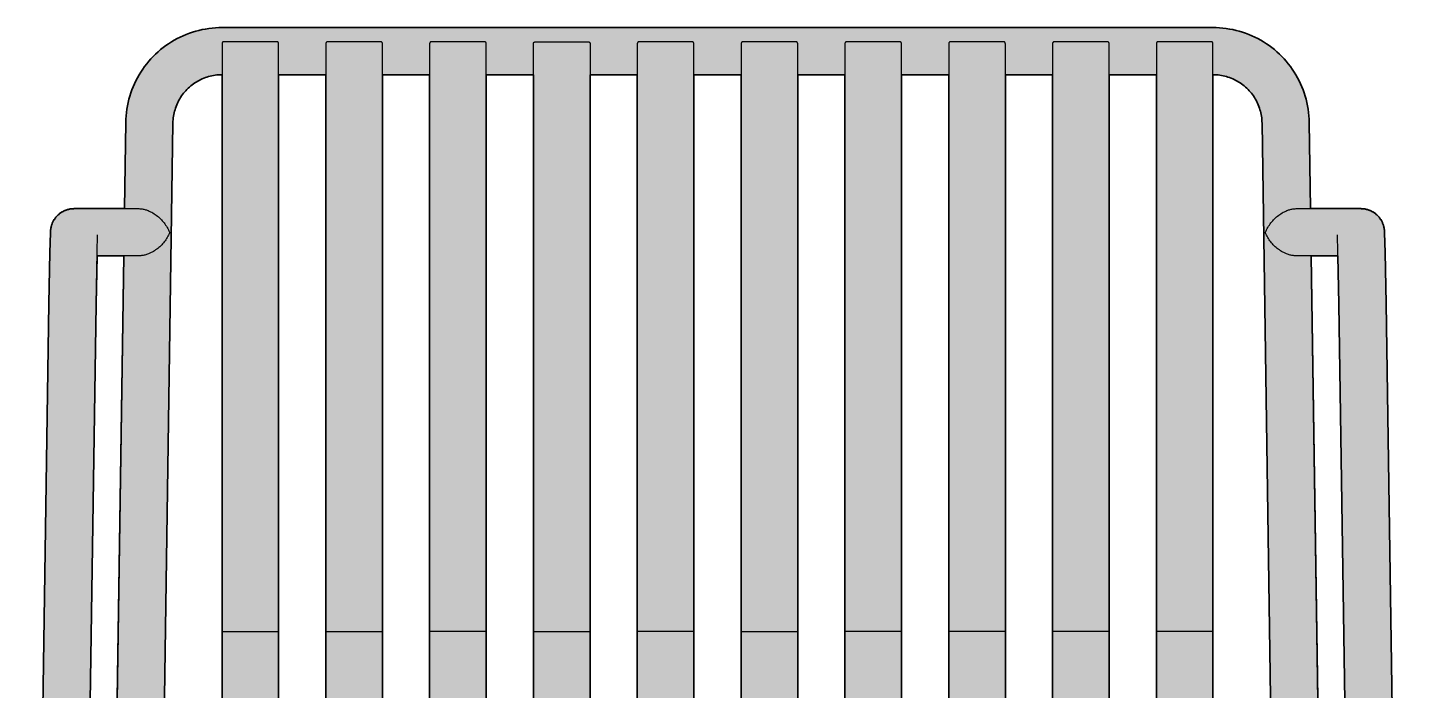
# Model space of a CAD drawing. Header units: millimetres. Extents: x 0 to 1937, y -1086 to 703.
# Drawn here: x 81 to 812, y 351 to 703 of the extents above; entities that cross this region are included whole.
import ezdxf

# ---------------------------------------------------------------- set-up
doc = ezdxf.new("R2010")
doc.units = ezdxf.units.MM
doc.layers.add('Blocks', color=7, linetype='Continuous')
doc.layers.add('Blocks$Fill', color=7, linetype='Continuous', true_color=0xffffff)
doc.layers.add('Blocks$Inner', color=7, linetype='Continuous', lineweight=25, true_color=0x007f00)
doc.layers.add('Blocks$Outline', color=7, linetype='Continuous', lineweight=35, true_color=0xff3f3f)

# ---------------------------------------------------------------- blocks, each defined once
blk = doc.blocks.new('Palissade Lounge Chair Low Front')
at = {"layer": 'Blocks$Fill'}
h = blk.add_hatch(color=256, dxfattribs=at)
h.paths.add_polyline_path([(812.17, 0.46), (809.69, 11.49), (809.42, 13.06), (809.21, 14.64), (809.05, 16.23), (808.94, 17.82), (808.89, 19.41), (800.1, 593.89), (800.03, 594.83), (799.98, 595.46), (799.94, 595.78), (799.89, 596.09), (799.83, 596.47), (799.75, 596.85), (799.66, 597.23), (799.56, 597.61), (799.45, 597.98), (799.33, 598.35), (799.19, 598.71), (799.05, 599.07), (798.9, 599.41), (798.75, 599.74), (798.58, 600.06), (798.4, 600.38), (798.21, 600.72), (798, 601.05), (797.78, 601.37), (797.56, 601.68), (797.38, 601.92), (797.19, 602.16), (796.99, 602.39), (796.79, 602.62), (796.58, 602.84), (796.37, 603.06), (796.15, 603.27), (795.93, 603.48), (795.7, 603.69), (795.46, 603.89), (795.22, 604.08), (794.97, 604.27), (794.72, 604.45), (794.46, 604.62), (794.2, 604.79), (793.94, 604.96), (793.67, 605.11), (793.4, 605.26), (793.12, 605.4), (792.84, 605.54), (792.56, 605.67), (792.27, 605.79), (791.99, 605.9), (791.7, 606.01), (791.41, 606.11), (791.11, 606.2), (790.82, 606.29), (790.53, 606.36), (790.23, 606.43), (789.93, 606.49), (789.64, 606.55), (789.34, 606.6), (788.98, 606.64), (788.62, 606.68), (788.25, 606.71), (787.89, 606.72), (787.52, 606.73), (782.49, 606.73), (760.84, 606.73), (760.1, 654.25), (759.98, 656.01), (759.8, 657.77), (759.57, 659.51), (759.27, 661.25), (758.91, 662.98), (758.49, 664.69), (758.01, 666.39), (757.48, 668.07), (756.88, 669.73), (756.23, 671.37), (755.52, 672.98), (754.76, 674.57), (753.95, 676.13), (753.07, 677.67), (752.15, 679.17), (751.18, 680.64), (750.15, 682.08), (749.08, 683.47), (747.96, 684.84), (746.79, 686.16), (745.58, 687.44), (744.32, 688.67), (743.02, 689.87), (741.69, 691.02), (740.31, 692.12), (738.89, 693.17), (737.44, 694.17), (735.96, 695.12), (734.44, 696.02), (732.9, 696.87), (731.32, 697.66), (729.72, 698.4), (728.1, 699.09), (726.45, 699.71), (724.78, 700.28), (723.09, 700.79), (721.39, 701.24), (719.67, 701.64), (717.94, 701.97), (716.19, 702.24), (714.44, 702.46), (712.69, 702.61), (710.93, 702.7), (709.16, 702.73), (182.4, 702.7), (180.64, 702.61), (178.88, 702.46), (177.13, 702.24), (175.39, 701.97), (173.66, 701.64), (171.94, 701.24), (170.23, 700.79), (168.55, 700.28), (166.88, 699.71), (165.23, 699.09), (163.6, 698.4), (162, 697.66), (160.43, 696.87), (158.88, 696.02), (157.37, 695.12), (155.88, 694.17), (154.43, 693.17), (153.02, 692.12), (151.64, 691.02), (150.3, 689.87), (149, 688.67), (147.75, 687.44), (146.53, 686.16), (145.37, 684.84), (144.25, 683.47), (143.17, 682.08), (142.15, 680.64), (141.17, 679.17), (140.25, 677.67), (139.38, 676.13), (138.56, 674.57), (137.8, 672.98), (137.09, 671.37), (136.44, 669.73), (135.85, 668.07), (135.31, 666.39), (134.84, 664.69), (134.42, 662.98), (134.06, 661.25), (133.76, 659.51), (133.52, 657.77), (133.34, 656.01), (133.22, 654.25), (133.17, 652.49), (132.49, 606.73), (105.44, 606.72), (105.07, 606.71), (104.71, 606.68), (104.35, 606.64), (103.98, 606.6), (103.69, 606.55), (103.39, 606.49), (103.1, 606.43), (102.8, 606.36), (102.5, 606.29), (102.21, 606.2), (101.92, 606.11), (101.63, 606.01), (101.34, 605.9), (101.05, 605.79), (100.77, 605.67), (100.48, 605.54), (100.2, 605.4), (99.93, 605.26), (99.66, 605.11), (99.39, 604.96), (99.12, 604.79), (98.86, 604.62), (98.61, 604.45), (98.35, 604.27), (98.11, 604.08), (97.87, 603.89), (97.63, 603.69), (97.4, 603.48), (97.17, 603.27), (96.95, 603.06), (96.74, 602.84), (96.53, 602.62), (96.33, 602.39), (96.14, 602.16), (95.95, 601.92), (95.77, 601.68), (95.54, 601.37), (95.33, 601.06), (95.13, 600.73), (94.93, 600.4), (94.75, 600.07), (94.58, 599.73), (94.41, 599.38), (94.26, 599.03), (94.12, 598.67), (93.99, 598.31), (93.87, 597.95), (93.76, 597.58), (93.66, 597.21), (93.57, 596.84), (93.5, 596.47), (93.43, 596.09), (93.39, 595.78), (93.35, 595.46), (93.29, 594.83), (93.23, 593.89), (92.91, 583.49), (84.39, 17.82), (84.28, 16.23), (84.12, 14.64), (83.9, 13.06), (83.63, 11.49), (83.3, 9.93), (81.16, 0.46), (81.16, 0.46), (81.16, 0.45), (81.16, 0.45), (81.17, 0.45), (81.17, 0.45), (81.17, 0.45), (81.18, 0.45), (81.18, 0.45), (81.19, 0.45), (81.19, 0.44), (81.2, 0.44), (81.22, 0.44), (81.26, 0.43), (81.3, 0.43), (81.41, 0.41), (81.75, 0.39), (82.24, 0.36), (85.69, 0.23), (107.61, -0.1), (111.06, -0.07), (111.55, -0.05), (111.89, -0.04), (112.01, -0.03), (112.05, -0.02), (112.09, -0.02), (112.1, -0.02), (112.12, -0.01), (112.12, -0.01), (112.13, -0.01), (112.13, -0.01), (112.14, -0.01), (112.14, -0.01), (112.14, -0.01), (112.15, -0.01), (112.15, -0.01), (112.15, 0), (110.01, 11.1), (109.78, 12.68), (109.61, 14.26), (109.5, 15.85), (109.44, 17.45), (109.44, 19.04), (111.68, 170.23), (126.01, 170.23), (123.72, 17.82), (123.62, 16.23), (123.46, 14.64), (123.24, 13.06), (122.97, 11.49), (122.64, 9.93), (120.49, 0.46), (128.24, 0.11), (143.74, -0.12), (151.49, 0), (149.62, 9.53), (149.35, 11.1), (149.12, 12.68), (148.95, 14.26), (148.84, 15.85), (148.78, 17.45), (148.77, 19.04), (151.02, 170.23), (742.31, 170.23), (744.55, 17.45), (744.49, 15.85), (744.37, 14.26), (744.2, 12.68), (743.98, 11.1), (743.7, 9.53), (741.83, 0), (749.58, -0.11), (765.09, 0.11), (772.83, 0.46), (770.68, 9.93), (770.36, 11.49), (770.09, 13.06), (769.87, 14.64), (769.71, 16.23), (769.6, 17.82), (769.55, 19.41), (767.31, 170.23), (781.65, 170.23), (783.89, 17.45), (783.83, 15.85), (783.71, 14.26), (783.54, 12.68), (783.32, 11.1), (783.04, 9.53), (781.18, 0.01), (781.17, 0), (781.18, -0.01), (781.18, -0.01), (781.18, -0.01), (781.18, -0.01), (781.19, -0.01), (781.19, -0.01), (781.2, -0.01), (781.2, -0.01), (781.21, -0.01), (781.22, -0.02), (781.24, -0.02), (781.27, -0.02), (781.32, -0.03), (781.43, -0.04), (781.77, -0.05), (782.26, -0.07), (785.71, -0.1), (807.63, 0.23), (811.08, 0.36), (811.57, 0.39), (811.91, 0.41), (812.03, 0.43), (812.07, 0.43), (812.11, 0.44), (812.12, 0.44), (812.13, 0.44), (812.14, 0.45), (812.14, 0.45), (812.15, 0.45), (812.15, 0.45), (812.16, 0.45), (812.16, 0.45), (812.16, 0.45), (812.16, 0.45)], flags=0)
h.paths.add_polyline_path([(781.2, 200.23), (766.87, 200.23), (765.95, 261.96), (780.29, 261.96)], flags=0)
h.paths.add_polyline_path([(761.21, 581.73), (775.36, 581.73), (779.91, 286.96), (765.58, 286.96)], flags=0)
h.paths.add_polyline_path([(709.16, 286.96), (709.16, 677.73), (710.96, 677.67), (711.85, 677.59), (712.75, 677.48), (713.63, 677.34), (714.52, 677.17), (715.39, 676.97), (716.26, 676.74), (717.12, 676.48), (717.97, 676.19), (718.81, 675.87), (719.64, 675.52), (720.46, 675.15), (721.26, 674.74), (722.05, 674.31), (722.82, 673.85), (723.58, 673.37), (724.32, 672.86), (725.04, 672.32), (725.74, 671.76), (726.42, 671.17), (727.09, 670.57), (727.73, 669.93), (728.35, 669.28), (728.94, 668.61), (729.51, 667.91), (730.06, 667.2), (730.58, 666.47), (731.08, 665.72), (731.55, 664.95), (731.99, 664.17), (732.41, 663.38), (732.8, 662.57), (733.16, 661.74), (733.49, 660.91), (733.79, 660.06), (734.07, 659.2), (734.31, 658.34), (734.52, 657.47), (734.71, 656.59), (734.86, 655.7), (734.98, 654.81), (735.07, 653.92), (735.13, 653.02), (735.16, 652.12), (740.58, 286.96)], flags=0)
h.paths.add_polyline_path([(679.16, 382.58), (679.16, 286.96), (654.16, 286.96), (654.16, 677.73), (679.16, 677.73)], flags=0)
h.paths.add_polyline_path([(599.16, 286.96), (599.16, 677.73), (624.16, 677.73), (624.16, 382.58), (624.16, 286.96)], flags=0)
h.paths.add_polyline_path([(544.16, 286.96), (544.16, 677.73), (569.16, 677.73), (569.16, 382.58), (569.16, 286.96)], flags=0)
h.paths.add_polyline_path([(514.16, 382.58), (514.16, 286.96), (489.16, 286.96), (489.16, 677.73), (514.16, 677.73)], flags=0)
h.paths.add_polyline_path([(459.16, 382.58), (459.16, 286.96), (434.16, 286.96), (434.16, 677.73), (459.16, 677.73)], flags=0)
h.paths.add_polyline_path([(379.16, 286.96), (379.16, 677.73), (404.16, 677.73), (404.16, 382.58), (404.16, 286.96)], flags=0)
h.paths.add_polyline_path([(349.16, 677.73), (349.16, 382.58), (349.16, 286.96), (324.16, 286.96), (324.16, 677.73)], flags=0)
h.paths.add_polyline_path([(294.16, 382.58), (294.16, 286.96), (269.16, 286.96), (269.16, 677.73), (294.16, 677.73)], flags=0)
h.paths.add_polyline_path([(239.16, 677.73), (239.16, 286.96), (214.16, 286.96), (214.16, 677.73)], flags=0)
h.paths.add_polyline_path([(127.37, 261.96), (126.46, 200.23), (112.12, 200.23), (113.04, 261.96)], flags=0)
h.paths.add_polyline_path([(113.41, 286.96), (117.97, 581.73), (132.12, 581.73), (127.75, 286.96)], flags=0)
h.paths.add_polyline_path([(184.16, 382.58), (184.16, 286.96), (152.75, 286.96), (158.19, 653.02), (158.25, 653.92), (158.35, 654.81), (158.47, 655.7), (158.62, 656.59), (158.8, 657.47), (159.02, 658.34), (159.26, 659.2), (159.53, 660.06), (159.84, 660.91), (160.17, 661.74), (160.53, 662.57), (160.92, 663.38), (161.33, 664.17), (161.78, 664.95), (162.25, 665.72), (162.74, 666.47), (163.27, 667.2), (163.81, 667.91), (164.38, 668.61), (164.98, 669.28), (165.6, 669.93), (166.24, 670.57), (166.9, 671.17), (167.58, 671.76), (168.28, 672.32), (169.01, 672.86), (169.75, 673.37), (170.5, 673.85), (171.27, 674.31), (172.06, 674.74), (172.87, 675.15), (173.68, 675.52), (174.51, 675.87), (175.35, 676.19), (176.2, 676.48), (177.06, 676.74), (177.93, 676.97), (178.81, 677.17), (179.69, 677.34), (180.58, 677.48), (181.47, 677.59), (182.37, 677.67), (183.26, 677.71), (184.16, 677.73)], flags=0)
h.paths.add_polyline_path([(740.95, 261.96), (741.86, 200.23), (151.46, 200.23), (152.38, 261.96)], flags=0)
at = {"layer": 'Blocks$Inner'}
for p, q in [((239.16, 677.73), (214.16, 677.73)), ((294.16, 677.73), (269.16, 677.73)), ((349.16, 677.73), (324.16, 677.73)), ((404.16, 677.73), (379.16, 677.73)), ((459.16, 677.73), (434.16, 677.73)), ((514.16, 677.73), (489.16, 677.73)), ((569.16, 677.73), (544.16, 677.73)), ((624.16, 677.73), (599.16, 677.73)), ((679.16, 677.73), (654.16, 677.73)), ((127.75, 286.96), (132.12, 581.73)), ((761.21, 581.73), (765.58, 286.96)), ((239.16, 382.58), (269.16, 382.58)), ((349.16, 382.58), (379.16, 382.58))]:
    blk.add_line(p, q, dxfattribs=at)
for points in [[(132.49, 606.73), (133.17, 652.49), (133.22, 654.25), (133.34, 656.01), (133.52, 657.77), (133.76, 659.51), (134.06, 661.25), (134.42, 662.98), (134.84, 664.69), (135.31, 666.39), (135.85, 668.07), (136.44, 669.73), (137.09, 671.37), (137.8, 672.98), (138.56, 674.57), (139.38, 676.13), (140.25, 677.67), (141.17, 679.17), (142.15, 680.64), (143.17, 682.08), (144.25, 683.47), (145.37, 684.84), (146.53, 686.16), (147.75, 687.44), (149, 688.67), (150.3, 689.87), (151.64, 691.02), (153.02, 692.12), (154.43, 693.17), (155.88, 694.17), (157.37, 695.12), (158.88, 696.02), (160.43, 696.87), (162, 697.66), (163.6, 698.4), (165.23, 699.09), (166.88, 699.71), (168.55, 700.28), (170.23, 700.79), (171.94, 701.24), (173.66, 701.64), (175.39, 701.97), (177.13, 702.24), (178.88, 702.46), (180.64, 702.61), (182.4, 702.7), (184.16, 702.73), (709.16, 702.73), (710.93, 702.7), (712.69, 702.61), (714.44, 702.46), (716.19, 702.24), (717.94, 701.97), (719.67, 701.64), (721.39, 701.24), (723.09, 700.79), (724.78, 700.28), (726.45, 699.71), (728.1, 699.09), (729.72, 698.4), (731.32, 697.66), (732.9, 696.87), (734.44, 696.02), (735.96, 695.12), (737.44, 694.17), (738.89, 693.17), (740.31, 692.12), (741.69, 691.02), (743.02, 689.87), (744.32, 688.67), (745.58, 687.44), (746.79, 686.16), (747.96, 684.84), (749.08, 683.47), (750.15, 682.08), (751.18, 680.64), (752.15, 679.17), (753.07, 677.67), (753.95, 676.13), (754.76, 674.57), (755.52, 672.98), (756.23, 671.37), (756.88, 669.73), (757.48, 668.07), (758.01, 666.39), (758.49, 664.69), (758.91, 662.98), (759.27, 661.25), (759.57, 659.51), (759.8, 657.77), (759.98, 656.01), (760.1, 654.25), (760.16, 652.49), (760.84, 606.73)], [(184.16, 382.58), (184.16, 272.61)], [(214.16, 284.62), (214.16, 694.23), (214.16, 694.26), (214.16, 694.3), (214.16, 694.33), (214.15, 694.37), (214.15, 694.4), (214.14, 694.43), (214.13, 694.47), (214.13, 694.5), (214.12, 694.53), (214.1, 694.56), (214.09, 694.6), (214.08, 694.63), (214.07, 694.66), (214.05, 694.69), (214.03, 694.72), (214.02, 694.75), (214, 694.78), (213.98, 694.81), (213.96, 694.83), (213.94, 694.86), (213.92, 694.89), (213.89, 694.91), (213.87, 694.94), (213.85, 694.96), (213.82, 694.98), (213.79, 695.01), (213.77, 695.03), (213.74, 695.05), (213.71, 695.07), (213.68, 695.08), (213.65, 695.1), (213.62, 695.12), (213.59, 695.13), (213.56, 695.15), (213.53, 695.16), (213.5, 695.17), (213.47, 695.18), (213.43, 695.19), (213.4, 695.2), (213.37, 695.21), (213.33, 695.22), (213.3, 695.22), (213.26, 695.22), (213.23, 695.23), (213.2, 695.23), (213.16, 695.23), (185.16, 695.23), (185.13, 695.23), (185.09, 695.23), (185.06, 695.22), (185.03, 695.22), (184.99, 695.22), (184.96, 695.21), (184.93, 695.2), (184.89, 695.19), (184.86, 695.18), (184.83, 695.17), (184.8, 695.16), (184.76, 695.15), (184.73, 695.13), (184.7, 695.12), (184.67, 695.1), (184.64, 695.08), (184.61, 695.07), (184.59, 695.05), (184.56, 695.03), (184.53, 695.01), (184.51, 694.98), (184.48, 694.96), (184.46, 694.94), (184.43, 694.91), (184.41, 694.89), (184.39, 694.86), (184.37, 694.83), (184.35, 694.81), (184.33, 694.78), (184.31, 694.75), (184.29, 694.72), (184.27, 694.69), (184.26, 694.66), (184.25, 694.63), (184.23, 694.6), (184.22, 694.56), (184.21, 694.53), (184.2, 694.5), (184.19, 694.47), (184.18, 694.43), (184.18, 694.4), (184.17, 694.37), (184.17, 694.33), (184.16, 694.3), (184.16, 694.26), (184.16, 694.23), (184.16, 382.58), (214.16, 382.58)], [(269.16, 284.62), (269.16, 694.23), (269.16, 694.26), (269.16, 694.3), (269.16, 694.33), (269.15, 694.37), (269.15, 694.4), (269.14, 694.43), (269.13, 694.47), (269.13, 694.5), (269.12, 694.53), (269.1, 694.56), (269.09, 694.6), (269.08, 694.63), (269.07, 694.66), (269.05, 694.69), (269.03, 694.72), (269.02, 694.75), (269, 694.78), (268.98, 694.81), (268.96, 694.83), (268.94, 694.86), (268.92, 694.89), (268.89, 694.91), (268.87, 694.94), (268.85, 694.96), (268.82, 694.98), (268.79, 695.01), (268.77, 695.03), (268.74, 695.05), (268.71, 695.07), (268.68, 695.08), (268.65, 695.1), (268.62, 695.12), (268.59, 695.13), (268.56, 695.15), (268.53, 695.16), (268.5, 695.17), (268.47, 695.18), (268.43, 695.19), (268.4, 695.2), (268.37, 695.21), (268.33, 695.22), (268.3, 695.22), (268.26, 695.22), (268.23, 695.23), (268.2, 695.23), (268.16, 695.23), (240.16, 695.23), (240.13, 695.23), (240.09, 695.23), (240.06, 695.22), (240.03, 695.22), (239.99, 695.22), (239.96, 695.21), (239.93, 695.2), (239.89, 695.19), (239.86, 695.18), (239.83, 695.17), (239.8, 695.16), (239.76, 695.15), (239.73, 695.13), (239.7, 695.12), (239.67, 695.1), (239.64, 695.08), (239.61, 695.07), (239.59, 695.05), (239.56, 695.03), (239.53, 695.01), (239.51, 694.98), (239.48, 694.96), (239.46, 694.94), (239.43, 694.91), (239.41, 694.89), (239.39, 694.86), (239.37, 694.83), (239.35, 694.81), (239.33, 694.78), (239.31, 694.75), (239.29, 694.72), (239.27, 694.69), (239.26, 694.66), (239.25, 694.63), (239.23, 694.6), (239.22, 694.56), (239.21, 694.53), (239.2, 694.5), (239.19, 694.47), (239.18, 694.43), (239.18, 694.4), (239.17, 694.37), (239.17, 694.33), (239.16, 694.3), (239.16, 694.26), (239.16, 694.23), (239.16, 382.58), (239.16, 272.61)], [(324.16, 382.58), (294.16, 382.58), (294.16, 272.61)], [(324.16, 284.62), (324.16, 694.23), (324.16, 694.26), (324.16, 694.3), (324.16, 694.33), (324.15, 694.37), (324.15, 694.4), (324.14, 694.43), (324.13, 694.47), (324.13, 694.5), (324.12, 694.53), (324.1, 694.56), (324.09, 694.6), (324.08, 694.63), (324.07, 694.66), (324.05, 694.69), (324.03, 694.72), (324.02, 694.75), (324, 694.78), (323.98, 694.81), (323.96, 694.83), (323.94, 694.86), (323.92, 694.89), (323.89, 694.91), (323.87, 694.94), (323.85, 694.96), (323.82, 694.98), (323.79, 695.01), (323.77, 695.03), (323.74, 695.05), (323.71, 695.07), (323.68, 695.08), (323.65, 695.1), (323.62, 695.12), (323.59, 695.13), (323.56, 695.15), (323.53, 695.16), (323.5, 695.17), (323.47, 695.18), (323.43, 695.19), (323.4, 695.2), (323.37, 695.21), (323.33, 695.22), (323.3, 695.22), (323.26, 695.22), (323.23, 695.23), (323.2, 695.23), (323.16, 695.23), (295.16, 695.23), (295.13, 695.23), (295.09, 695.23), (295.06, 695.22), (295.03, 695.22), (294.99, 695.22), (294.96, 695.21), (294.93, 695.2), (294.89, 695.19), (294.86, 695.18), (294.83, 695.17), (294.8, 695.16), (294.76, 695.15), (294.73, 695.13), (294.7, 695.12), (294.67, 695.1), (294.64, 695.08), (294.61, 695.07), (294.59, 695.05), (294.56, 695.03), (294.53, 695.01), (294.51, 694.98), (294.48, 694.96), (294.46, 694.94), (294.43, 694.91), (294.41, 694.89), (294.39, 694.86), (294.37, 694.83), (294.35, 694.81), (294.33, 694.78), (294.31, 694.75), (294.29, 694.72), (294.27, 694.69), (294.26, 694.66), (294.25, 694.63), (294.23, 694.6), (294.22, 694.56), (294.21, 694.53), (294.2, 694.5), (294.19, 694.47), (294.18, 694.43), (294.18, 694.4), (294.17, 694.37), (294.17, 694.33), (294.16, 694.3), (294.16, 694.26), (294.16, 694.23), (294.16, 382.58)], [(349.16, 284.62), (349.16, 382.58), (349.16, 694.23), (349.16, 694.26), (349.16, 694.3), (349.17, 694.33), (349.17, 694.37), (349.18, 694.4), (349.18, 694.43), (349.19, 694.47), (349.2, 694.5), (349.21, 694.53), (349.22, 694.56), (349.23, 694.6), (349.25, 694.63), (349.26, 694.66), (349.27, 694.69), (349.29, 694.72), (349.31, 694.75), (349.33, 694.78), (349.35, 694.81), (349.37, 694.83), (349.39, 694.86), (349.41, 694.89), (349.43, 694.91), (349.46, 694.94), (349.48, 694.96), (349.51, 694.98), (349.53, 695.01), (349.56, 695.03), (349.59, 695.05), (349.61, 695.07), (349.64, 695.08), (349.67, 695.1), (349.7, 695.12), (349.73, 695.13), (349.76, 695.15), (349.8, 695.16), (349.83, 695.17), (349.86, 695.18), (349.89, 695.19), (349.93, 695.2), (349.96, 695.21), (349.99, 695.22), (350.03, 695.22), (350.06, 695.22), (350.09, 695.23), (350.13, 695.23), (350.16, 695.23), (378.16, 695.23), (378.2, 695.23), (378.23, 695.23), (378.26, 695.22), (378.3, 695.22), (378.33, 695.22), (378.37, 695.21), (378.4, 695.2), (378.43, 695.19), (378.47, 695.18), (378.5, 695.17), (378.53, 695.16), (378.56, 695.15), (378.59, 695.13), (378.62, 695.12), (378.65, 695.1), (378.68, 695.08), (378.71, 695.07), (378.74, 695.05), (378.77, 695.03), (378.79, 695.01), (378.82, 694.98), (378.85, 694.96), (378.87, 694.94), (378.89, 694.91), (378.92, 694.89), (378.94, 694.86), (378.96, 694.83), (378.98, 694.81), (379, 694.78), (379.02, 694.75), (379.03, 694.72), (379.05, 694.69), (379.07, 694.66), (379.08, 694.63), (379.09, 694.6), (379.1, 694.56), (379.12, 694.53), (379.13, 694.5), (379.13, 694.47), (379.14, 694.43), (379.15, 694.4), (379.15, 694.37), (379.16, 694.33), (379.16, 694.3), (379.16, 694.26), (379.16, 694.23), (379.16, 272.61)], [(434.16, 382.58), (404.16, 382.58), (404.16, 272.61)], [(434.16, 284.62), (434.16, 694.23), (434.16, 694.26), (434.16, 694.3), (434.16, 694.33), (434.15, 694.37), (434.15, 694.4), (434.14, 694.43), (434.13, 694.47), (434.13, 694.5), (434.12, 694.53), (434.1, 694.56), (434.09, 694.6), (434.08, 694.63), (434.07, 694.66), (434.05, 694.69), (434.03, 694.72), (434.02, 694.75), (434, 694.78), (433.98, 694.81), (433.96, 694.83), (433.94, 694.86), (433.92, 694.89), (433.89, 694.91), (433.87, 694.94), (433.85, 694.96), (433.82, 694.98), (433.79, 695.01), (433.77, 695.03), (433.74, 695.05), (433.71, 695.07), (433.68, 695.08), (433.65, 695.1), (433.62, 695.12), (433.59, 695.13), (433.56, 695.15), (433.53, 695.16), (433.5, 695.17), (433.47, 695.18), (433.43, 695.19), (433.4, 695.2), (433.37, 695.21), (433.33, 695.22), (433.3, 695.22), (433.26, 695.22), (433.23, 695.23), (433.2, 695.23), (433.16, 695.23), (405.16, 695.23), (405.13, 695.23), (405.09, 695.23), (405.06, 695.22), (405.03, 695.22), (404.99, 695.22), (404.96, 695.21), (404.93, 695.2), (404.89, 695.19), (404.86, 695.18), (404.83, 695.17), (404.8, 695.16), (404.76, 695.15), (404.73, 695.13), (404.7, 695.12), (404.67, 695.1), (404.64, 695.08), (404.61, 695.07), (404.59, 695.05), (404.56, 695.03), (404.53, 695.01), (404.51, 694.98), (404.48, 694.96), (404.46, 694.94), (404.43, 694.91), (404.41, 694.89), (404.39, 694.86), (404.37, 694.83), (404.35, 694.81), (404.33, 694.78), (404.31, 694.75), (404.29, 694.72), (404.27, 694.69), (404.26, 694.66), (404.25, 694.63), (404.23, 694.6), (404.22, 694.56), (404.21, 694.53), (404.2, 694.5), (404.19, 694.47), (404.18, 694.43), (404.18, 694.4), (404.17, 694.37), (404.17, 694.33), (404.16, 694.3), (404.16, 694.26), (404.16, 694.23), (404.16, 382.58)], [(459.16, 382.58), (459.16, 272.61)], [(489.16, 284.62), (489.16, 694.23), (489.16, 694.26), (489.16, 694.3), (489.16, 694.33), (489.15, 694.37), (489.15, 694.4), (489.14, 694.43), (489.13, 694.47), (489.13, 694.5), (489.12, 694.53), (489.1, 694.56), (489.09, 694.6), (489.08, 694.63), (489.07, 694.66), (489.05, 694.69), (489.03, 694.72), (489.02, 694.75), (489, 694.78), (488.98, 694.81), (488.96, 694.83), (488.94, 694.86), (488.92, 694.89), (488.89, 694.91), (488.87, 694.94), (488.85, 694.96), (488.82, 694.98), (488.79, 695.01), (488.77, 695.03), (488.74, 695.05), (488.71, 695.07), (488.68, 695.08), (488.65, 695.1), (488.62, 695.12), (488.59, 695.13), (488.56, 695.15), (488.53, 695.16), (488.5, 695.17), (488.47, 695.18), (488.43, 695.19), (488.4, 695.2), (488.37, 695.21), (488.33, 695.22), (488.3, 695.22), (488.26, 695.22), (488.23, 695.23), (488.2, 695.23), (488.16, 695.23), (460.16, 695.23), (460.13, 695.23), (460.09, 695.23), (460.06, 695.22), (460.03, 695.22), (459.99, 695.22), (459.96, 695.21), (459.93, 695.2), (459.89, 695.19), (459.86, 695.18), (459.83, 695.17), (459.8, 695.16), (459.76, 695.15), (459.73, 695.13), (459.7, 695.12), (459.67, 695.1), (459.64, 695.08), (459.61, 695.07), (459.59, 695.05), (459.56, 695.03), (459.53, 695.01), (459.51, 694.98), (459.48, 694.96), (459.46, 694.94), (459.43, 694.91), (459.41, 694.89), (459.39, 694.86), (459.37, 694.83), (459.35, 694.81), (459.33, 694.78), (459.31, 694.75), (459.29, 694.72), (459.27, 694.69), (459.26, 694.66), (459.25, 694.63), (459.23, 694.6), (459.22, 694.56), (459.21, 694.53), (459.2, 694.5), (459.19, 694.47), (459.18, 694.43), (459.18, 694.4), (459.17, 694.37), (459.17, 694.33), (459.16, 694.3), (459.16, 694.26), (459.16, 694.23), (459.16, 382.58), (489.16, 382.58)], [(544.16, 382.58), (514.16, 382.58), (514.16, 272.61)], [(544.16, 284.62), (544.16, 694.23), (544.16, 694.26), (544.16, 694.3), (544.16, 694.33), (544.15, 694.37), (544.15, 694.4), (544.14, 694.43), (544.13, 694.47), (544.13, 694.5), (544.12, 694.53), (544.1, 694.56), (544.09, 694.6), (544.08, 694.63), (544.07, 694.66), (544.05, 694.69), (544.03, 694.72), (544.02, 694.75), (544, 694.78), (543.98, 694.81), (543.96, 694.83), (543.94, 694.86), (543.92, 694.89), (543.89, 694.91), (543.87, 694.94), (543.85, 694.96), (543.82, 694.98), (543.79, 695.01), (543.77, 695.03), (543.74, 695.05), (543.71, 695.07), (543.68, 695.08), (543.65, 695.1), (543.62, 695.12), (543.59, 695.13), (543.56, 695.15), (543.53, 695.16), (543.5, 695.17), (543.47, 695.18), (543.43, 695.19), (543.4, 695.2), (543.37, 695.21), (543.33, 695.22), (543.3, 695.22), (543.26, 695.22), (543.23, 695.23), (543.2, 695.23), (543.16, 695.23), (515.16, 695.23), (515.13, 695.23), (515.09, 695.23), (515.06, 695.22), (515.03, 695.22), (514.99, 695.22), (514.96, 695.21), (514.93, 695.2), (514.89, 695.19), (514.86, 695.18), (514.83, 695.17), (514.8, 695.16), (514.76, 695.15), (514.73, 695.13), (514.7, 695.12), (514.67, 695.1), (514.64, 695.08), (514.61, 695.07), (514.59, 695.05), (514.56, 695.03), (514.53, 695.01), (514.51, 694.98), (514.48, 694.96), (514.46, 694.94), (514.43, 694.91), (514.41, 694.89), (514.39, 694.86), (514.37, 694.83), (514.35, 694.81), (514.33, 694.78), (514.31, 694.75), (514.29, 694.72), (514.27, 694.69), (514.26, 694.66), (514.25, 694.63), (514.23, 694.6), (514.22, 694.56), (514.21, 694.53), (514.2, 694.5), (514.19, 694.47), (514.18, 694.43), (514.18, 694.4), (514.17, 694.37), (514.17, 694.33), (514.16, 694.3), (514.16, 694.26), (514.16, 694.23), (514.16, 382.58)], [(599.16, 382.58), (569.16, 382.58), (569.16, 272.61)], [(599.16, 284.62), (599.16, 694.23), (599.16, 694.26), (599.16, 694.3), (599.16, 694.33), (599.15, 694.37), (599.15, 694.4), (599.14, 694.43), (599.13, 694.47), (599.13, 694.5), (599.12, 694.53), (599.1, 694.56), (599.09, 694.6), (599.08, 694.63), (599.07, 694.66), (599.05, 694.69), (599.03, 694.72), (599.02, 694.75), (599, 694.78), (598.98, 694.81), (598.96, 694.83), (598.94, 694.86), (598.92, 694.89), (598.89, 694.91), (598.87, 694.94), (598.85, 694.96), (598.82, 694.98), (598.79, 695.01), (598.77, 695.03), (598.74, 695.05), (598.71, 695.07), (598.68, 695.08), (598.65, 695.1), (598.62, 695.12), (598.59, 695.13), (598.56, 695.15), (598.53, 695.16), (598.5, 695.17), (598.47, 695.18), (598.43, 695.19), (598.4, 695.2), (598.37, 695.21), (598.33, 695.22), (598.3, 695.22), (598.26, 695.22), (598.23, 695.23), (598.2, 695.23), (598.16, 695.23), (570.16, 695.23), (570.13, 695.23), (570.09, 695.23), (570.06, 695.22), (570.03, 695.22), (569.99, 695.22), (569.96, 695.21), (569.93, 695.2), (569.89, 695.19), (569.86, 695.18), (569.83, 695.17), (569.8, 695.16), (569.76, 695.15), (569.73, 695.13), (569.7, 695.12), (569.67, 695.1), (569.64, 695.08), (569.61, 695.07), (569.59, 695.05), (569.56, 695.03), (569.53, 695.01), (569.51, 694.98), (569.48, 694.96), (569.46, 694.94), (569.43, 694.91), (569.41, 694.89), (569.39, 694.86), (569.37, 694.83), (569.35, 694.81), (569.33, 694.78), (569.31, 694.75), (569.29, 694.72), (569.27, 694.69), (569.26, 694.66), (569.25, 694.63), (569.23, 694.6), (569.22, 694.56), (569.21, 694.53), (569.2, 694.5), (569.19, 694.47), (569.18, 694.43), (569.18, 694.4), (569.17, 694.37), (569.17, 694.33), (569.16, 694.3), (569.16, 694.26), (569.16, 694.23), (569.16, 382.58)], [(654.16, 382.58), (624.16, 382.58), (624.16, 272.61)], [(654.16, 284.62), (654.16, 694.23), (654.16, 694.26), (654.16, 694.3), (654.16, 694.33), (654.15, 694.37), (654.15, 694.4), (654.14, 694.43), (654.13, 694.47), (654.13, 694.5), (654.12, 694.53), (654.1, 694.56), (654.09, 694.6), (654.08, 694.63), (654.07, 694.66), (654.05, 694.69), (654.03, 694.72), (654.02, 694.75), (654, 694.78), (653.98, 694.81), (653.96, 694.83), (653.94, 694.86), (653.92, 694.89), (653.89, 694.91), (653.87, 694.94), (653.85, 694.96), (653.82, 694.98), (653.79, 695.01), (653.77, 695.03), (653.74, 695.05), (653.71, 695.07), (653.68, 695.08), (653.65, 695.1), (653.62, 695.12), (653.59, 695.13), (653.56, 695.15), (653.53, 695.16), (653.5, 695.17), (653.47, 695.18), (653.43, 695.19), (653.4, 695.2), (653.37, 695.21), (653.33, 695.22), (653.3, 695.22), (653.26, 695.22), (653.23, 695.23), (653.2, 695.23), (653.16, 695.23), (625.16, 695.23), (625.13, 695.23), (625.09, 695.23), (625.06, 695.22), (625.03, 695.22), (624.99, 695.22), (624.96, 695.21), (624.93, 695.2), (624.89, 695.19), (624.86, 695.18), (624.83, 695.17), (624.8, 695.16), (624.76, 695.15), (624.73, 695.13), (624.7, 695.12), (624.67, 695.1), (624.64, 695.08), (624.61, 695.07), (624.59, 695.05), (624.56, 695.03), (624.53, 695.01), (624.51, 694.98), (624.48, 694.96), (624.46, 694.94), (624.43, 694.91), (624.41, 694.89), (624.39, 694.86), (624.37, 694.83), (624.35, 694.81), (624.33, 694.78), (624.31, 694.75), (624.29, 694.72), (624.27, 694.69), (624.26, 694.66), (624.25, 694.63), (624.23, 694.6), (624.22, 694.56), (624.21, 694.53), (624.2, 694.5), (624.19, 694.47), (624.18, 694.43), (624.18, 694.4), (624.17, 694.37), (624.17, 694.33), (624.16, 694.3), (624.16, 694.26), (624.16, 694.23), (624.16, 382.58)], [(709.16, 382.58), (679.16, 382.58), (679.16, 272.61)], [(709.16, 284.62), (709.16, 694.23), (709.16, 694.26), (709.16, 694.3), (709.16, 694.33), (709.15, 694.37), (709.15, 694.4), (709.14, 694.43), (709.13, 694.47), (709.13, 694.5), (709.12, 694.53), (709.1, 694.56), (709.09, 694.6), (709.08, 694.63), (709.07, 694.66), (709.05, 694.69), (709.03, 694.72), (709.02, 694.75), (709, 694.78), (708.98, 694.81), (708.96, 694.83), (708.94, 694.86), (708.92, 694.89), (708.89, 694.91), (708.87, 694.94), (708.85, 694.96), (708.82, 694.98), (708.79, 695.01), (708.77, 695.03), (708.74, 695.05), (708.71, 695.07), (708.68, 695.08), (708.65, 695.1), (708.62, 695.12), (708.59, 695.13), (708.56, 695.15), (708.53, 695.16), (708.5, 695.17), (708.47, 695.18), (708.43, 695.19), (708.4, 695.2), (708.37, 695.21), (708.33, 695.22), (708.3, 695.22), (708.26, 695.22), (708.23, 695.23), (708.2, 695.23), (708.16, 695.23), (680.16, 695.23), (680.13, 695.23), (680.09, 695.23), (680.06, 695.22), (680.03, 695.22), (679.99, 695.22), (679.96, 695.21), (679.93, 695.2), (679.89, 695.19), (679.86, 695.18), (679.83, 695.17), (679.8, 695.16), (679.76, 695.15), (679.73, 695.13), (679.7, 695.12), (679.67, 695.1), (679.64, 695.08), (679.61, 695.07), (679.59, 695.05), (679.56, 695.03), (679.53, 695.01), (679.51, 694.98), (679.48, 694.96), (679.46, 694.94), (679.43, 694.91), (679.41, 694.89), (679.39, 694.86), (679.37, 694.83), (679.35, 694.81), (679.33, 694.78), (679.31, 694.75), (679.29, 694.72), (679.27, 694.69), (679.26, 694.66), (679.25, 694.63), (679.23, 694.6), (679.22, 694.56), (679.21, 694.53), (679.2, 694.5), (679.19, 694.47), (679.18, 694.43), (679.18, 694.4), (679.17, 694.37), (679.17, 694.33), (679.16, 694.3), (679.16, 694.26), (679.16, 694.23), (679.16, 382.58)], [(184.16, 677.73), (183.26, 677.71), (182.37, 677.67), (181.47, 677.59), (180.58, 677.48), (179.69, 677.34), (178.81, 677.17), (177.93, 676.97), (177.06, 676.74), (176.2, 676.48), (175.35, 676.19), (174.51, 675.87), (173.68, 675.52), (172.87, 675.15), (172.06, 674.74), (171.27, 674.31), (170.5, 673.85), (169.75, 673.37), (169.01, 672.86), (168.28, 672.32), (167.58, 671.76), (166.9, 671.17), (166.24, 670.57), (165.6, 669.93), (164.98, 669.28), (164.38, 668.61), (163.81, 667.91), (163.27, 667.2), (162.74, 666.47), (162.25, 665.72), (161.78, 664.95), (161.33, 664.17), (160.92, 663.38), (160.53, 662.57), (160.17, 661.74), (159.84, 660.91), (159.53, 660.06), (159.26, 659.2), (159.02, 658.34), (158.8, 657.47), (158.62, 656.59), (158.47, 655.7), (158.35, 654.81), (158.25, 653.92), (158.19, 653.02), (158.17, 652.12), (152.75, 286.96)], [(740.58, 286.96), (735.16, 652.12), (735.13, 653.02), (735.07, 653.92), (734.98, 654.81), (734.86, 655.7), (734.71, 656.59), (734.52, 657.47), (734.31, 658.34), (734.07, 659.2), (733.79, 660.06), (733.49, 660.91), (733.16, 661.74), (732.8, 662.57), (732.41, 663.38), (731.99, 664.17), (731.55, 664.95), (731.08, 665.72), (730.58, 666.47), (730.06, 667.2), (729.51, 667.91), (728.94, 668.61), (728.35, 669.28), (727.73, 669.93), (727.09, 670.57), (726.42, 671.17), (725.74, 671.76), (725.04, 672.32), (724.32, 672.86), (723.58, 673.37), (722.82, 673.85), (722.05, 674.31), (721.26, 674.74), (720.46, 675.15), (719.64, 675.52), (718.81, 675.87), (717.97, 676.19), (717.12, 676.48), (716.26, 676.74), (715.39, 676.97), (714.52, 677.17), (713.63, 677.34), (712.75, 677.48), (711.85, 677.59), (710.96, 677.67), (710.06, 677.71), (709.16, 677.73)], [(84.44, 19.41), (92.41, 556.5), (92.91, 583.49), (93.23, 593.89), (93.29, 594.83), (93.35, 595.46), (93.39, 595.78), (93.43, 596.09), (93.5, 596.47), (93.57, 596.84), (93.66, 597.21), (93.76, 597.58), (93.87, 597.95), (93.99, 598.31), (94.12, 598.67), (94.26, 599.03), (94.41, 599.38), (94.58, 599.73), (94.75, 600.07), (94.93, 600.4), (95.13, 600.73), (95.33, 601.06), (95.54, 601.37), (95.77, 601.68), (95.95, 601.92), (96.14, 602.16), (96.33, 602.39), (96.53, 602.62), (96.74, 602.84), (96.95, 603.06), (97.17, 603.27), (97.4, 603.48), (97.63, 603.69), (97.87, 603.89), (98.11, 604.08), (98.35, 604.27), (98.61, 604.45), (98.86, 604.62), (99.12, 604.79), (99.39, 604.96), (99.66, 605.11), (99.93, 605.26), (100.2, 605.4), (100.48, 605.54), (100.77, 605.67), (101.05, 605.79), (101.34, 605.9), (101.63, 606.01), (101.92, 606.11), (102.21, 606.2), (102.5, 606.29), (102.8, 606.36), (103.1, 606.43), (103.39, 606.49), (103.69, 606.55), (103.98, 606.6), (104.35, 606.64), (104.71, 606.68), (105.07, 606.71), (105.44, 606.72), (105.81, 606.73), (110.8, 606.73), (110.85, 606.73), (114.44, 606.73), (140.08, 606.73), (140.54, 606.71), (141, 606.68), (141.45, 606.64), (141.9, 606.58), (142.35, 606.5), (142.8, 606.41), (143.25, 606.3), (143.69, 606.18), (144.12, 606.04), (144.55, 605.89), (144.98, 605.73), (145.64, 605.44), (146.29, 605.13), (146.93, 604.79), (147.55, 604.44), (148.17, 604.06), (148.77, 603.66), (149.35, 603.24), (149.92, 602.8), (150.48, 602.35), (151.02, 601.87), (151.54, 601.37), (152.05, 600.86), (152.54, 600.33), (153.01, 599.78), (153.46, 599.22), (153.89, 598.64), (154.3, 598.05), (154.68, 597.44), (155.05, 596.82), (155.4, 596.19), (155.72, 595.55), (156.02, 594.89), (156.3, 594.23), (156.39, 593.99), (156.11, 593.34), (155.81, 592.71), (155.49, 592.08), (155.15, 591.47), (154.79, 590.87), (154.4, 590.28), (154, 589.7), (153.58, 589.14), (153.13, 588.6), (152.67, 588.06), (152.2, 587.55), (151.7, 587.05), (151.19, 586.57), (150.66, 586.11), (150.12, 585.66), (149.56, 585.23), (148.98, 584.83), (148.4, 584.44), (147.8, 584.07), (147.19, 583.73), (146.56, 583.4), (145.93, 583.1), (145.29, 582.81), (144.63, 582.55), (144.2, 582.4), (143.77, 582.27), (143.33, 582.15), (142.88, 582.04), (142.43, 581.95), (141.98, 581.88), (141.53, 581.82), (141.07, 581.77), (140.62, 581.74), (140.16, 581.73), (117.87, 581.73)], [(775.45, 581.73), (753.16, 581.73), (752.71, 581.74), (752.25, 581.77), (751.8, 581.82), (751.34, 581.88), (750.89, 581.95), (750.44, 582.04), (750, 582.15), (749.56, 582.27), (749.12, 582.4), (748.69, 582.55), (748.04, 582.81), (747.39, 583.1), (746.76, 583.4), (746.14, 583.73), (745.53, 584.07), (744.93, 584.44), (744.34, 584.83), (743.77, 585.23), (743.21, 585.66), (742.67, 586.11), (742.14, 586.57), (741.63, 587.05), (741.13, 587.55), (740.65, 588.06), (740.19, 588.6), (739.75, 589.14), (739.33, 589.7), (738.92, 590.28), (738.54, 590.87), (738.18, 591.47), (737.83, 592.08), (737.51, 592.71), (737.21, 593.34), (736.93, 593.99), (737.02, 594.23), (737.3, 594.89), (737.6, 595.55), (737.93, 596.19), (738.27, 596.82), (738.64, 597.44), (739.03, 598.05), (739.44, 598.64), (739.87, 599.22), (740.32, 599.78), (740.79, 600.33), (741.28, 600.86), (741.78, 601.37), (742.3, 601.87), (742.84, 602.35), (743.4, 602.8), (743.97, 603.24), (744.56, 603.66), (745.16, 604.06), (745.77, 604.44), (746.4, 604.79), (747.04, 605.13), (747.69, 605.44), (748.35, 605.73), (748.77, 605.89), (749.2, 606.04), (749.64, 606.18), (750.08, 606.3), (750.52, 606.41), (750.97, 606.5), (751.42, 606.58), (751.87, 606.64), (752.33, 606.68), (752.78, 606.71), (753.24, 606.73), (778.88, 606.73), (782.49, 606.73), (787.52, 606.73), (787.89, 606.72), (788.25, 606.71), (788.62, 606.68), (788.98, 606.64), (789.34, 606.6), (789.64, 606.55), (789.93, 606.49), (790.23, 606.43), (790.53, 606.36), (790.82, 606.29), (791.11, 606.2), (791.41, 606.11), (791.7, 606.01), (791.99, 605.9), (792.27, 605.79), (792.56, 605.67), (792.84, 605.54), (793.12, 605.4), (793.4, 605.26), (793.67, 605.11), (793.94, 604.96), (794.2, 604.79), (794.46, 604.62), (794.72, 604.45), (794.97, 604.27), (795.22, 604.08), (795.46, 603.89), (795.7, 603.69), (795.93, 603.48), (796.15, 603.27), (796.37, 603.06), (796.58, 602.84), (796.79, 602.62), (796.99, 602.39), (797.19, 602.16), (797.38, 601.92), (797.56, 601.68), (797.78, 601.37), (798, 601.05), (798.21, 600.72), (798.4, 600.38), (798.58, 600.06), (798.75, 599.74), (798.9, 599.41), (799.05, 599.07), (799.19, 598.71), (799.33, 598.35), (799.45, 597.98), (799.56, 597.61), (799.66, 597.23), (799.75, 596.85), (799.83, 596.47), (799.89, 596.09), (799.94, 595.78), (799.98, 595.46), (800.03, 594.83), (800.1, 593.89), (800.42, 583.49), (800.92, 556.5), (808.89, 19.41)], [(112.15, 0), (110.29, 9.53), (110.01, 11.1), (109.78, 12.68), (109.61, 14.26), (109.5, 15.85), (109.44, 17.45), (109.44, 19.04), (113.04, 261.97), (100.91, 274.46), (100.72, 274.65), (113.41, 286.96), (117.4, 556.12), (118.21, 592.88)], [(709.16, 286.96), (779.91, 286.96), (775.92, 556.12), (775.11, 592.88)]]:
    blk.add_lwpolyline(points, dxfattribs=at)
at = {"layer": 'Blocks$Outline'}
for points in [[(760.84, 606.73), (760.16, 652.49), (760.1, 654.25), (759.98, 656.01), (759.8, 657.77), (759.57, 659.51), (759.27, 661.25), (758.91, 662.98), (758.49, 664.69), (758.01, 666.39), (757.48, 668.07), (756.88, 669.73), (756.23, 671.37), (755.52, 672.98), (754.76, 674.57), (753.95, 676.13), (753.07, 677.67), (752.15, 679.17), (751.18, 680.64), (750.15, 682.08), (749.08, 683.47), (747.96, 684.84), (746.79, 686.16), (745.58, 687.44), (744.32, 688.67), (743.02, 689.87), (741.69, 691.02), (740.31, 692.12), (738.89, 693.17), (737.44, 694.17), (735.96, 695.12), (734.44, 696.02), (732.9, 696.87), (731.32, 697.66), (729.72, 698.4), (728.1, 699.09), (726.45, 699.71), (724.78, 700.28), (723.09, 700.79), (721.39, 701.24), (719.67, 701.64), (717.94, 701.97), (716.19, 702.24), (714.44, 702.46), (712.69, 702.61), (710.93, 702.7), (709.16, 702.73), (184.16, 702.73), (182.4, 702.7), (180.64, 702.61), (178.88, 702.46), (177.13, 702.24), (175.39, 701.97), (173.66, 701.64), (171.94, 701.24), (170.23, 700.79), (168.55, 700.28), (166.88, 699.71), (165.23, 699.09), (163.6, 698.4), (162, 697.66), (160.43, 696.87), (158.88, 696.02), (157.37, 695.12), (155.88, 694.17), (154.43, 693.17), (153.02, 692.12), (151.64, 691.02), (150.3, 689.87), (149, 688.67), (147.75, 687.44), (146.53, 686.16), (145.37, 684.84), (144.25, 683.47), (143.17, 682.08), (142.15, 680.64), (141.17, 679.17), (140.25, 677.67), (139.38, 676.13), (138.56, 674.57), (137.8, 672.98), (137.09, 671.37), (136.44, 669.73), (135.85, 668.07), (135.31, 666.39), (134.84, 664.69), (134.42, 662.98), (134.06, 661.25), (133.76, 659.51), (133.52, 657.77), (133.34, 656.01), (133.22, 654.25), (133.17, 652.49), (132.49, 606.73)], [(152.75, 286.96), (158.17, 652.12), (158.19, 653.02), (158.25, 653.92), (158.35, 654.81), (158.47, 655.7), (158.62, 656.59), (158.8, 657.47), (159.02, 658.34), (159.26, 659.2), (159.53, 660.06), (159.84, 660.91), (160.17, 661.74), (160.53, 662.57), (160.92, 663.38), (161.33, 664.17), (161.78, 664.95), (162.25, 665.72), (162.74, 666.47), (163.27, 667.2), (163.81, 667.91), (164.38, 668.61), (164.98, 669.28), (165.6, 669.93), (166.24, 670.57), (166.9, 671.17), (167.58, 671.76), (168.28, 672.32), (169.01, 672.86), (169.75, 673.37), (170.5, 673.85), (171.27, 674.31), (172.06, 674.74), (172.87, 675.15), (173.68, 675.52), (174.51, 675.87), (175.35, 676.19), (176.2, 676.48), (177.06, 676.74), (177.93, 676.97), (178.81, 677.17), (179.69, 677.34), (180.58, 677.48), (181.47, 677.59), (182.37, 677.67), (183.26, 677.71), (184.16, 677.73)], [(184.16, 677.73), (184.16, 382.58)], [(214.16, 286.96), (214.16, 677.73)], [(214.16, 677.73), (239.16, 677.73)], [(239.16, 677.73), (239.16, 382.58), (239.16, 286.96)], [(269.16, 286.96), (269.16, 677.73)], [(269.16, 677.73), (294.16, 677.73)], [(294.16, 677.73), (294.16, 382.58)], [(324.16, 286.96), (324.16, 677.73)], [(324.16, 677.73), (349.16, 677.73)], [(349.16, 677.73), (349.16, 382.58)], [(379.16, 286.96), (379.16, 677.73)], [(379.16, 677.73), (404.16, 677.73)], [(404.16, 677.73), (404.16, 382.58)], [(434.16, 286.96), (434.16, 677.73)], [(434.16, 677.73), (459.16, 677.73)], [(459.16, 677.73), (459.16, 382.58)], [(489.16, 286.96), (489.16, 677.73)], [(489.16, 677.73), (514.16, 677.73)], [(514.16, 677.73), (514.16, 382.58)], [(544.16, 286.96), (544.16, 677.73)], [(544.16, 677.73), (569.16, 677.73)], [(569.16, 677.73), (569.16, 382.58)], [(599.16, 286.96), (599.16, 677.73)], [(599.16, 677.73), (624.16, 677.73)], [(624.16, 677.73), (624.16, 382.58)], [(654.16, 286.96), (654.16, 677.73)], [(654.16, 677.73), (679.16, 677.73)], [(679.16, 677.73), (679.16, 382.58)], [(709.16, 286.96), (709.16, 677.73)], [(709.16, 677.73), (710.06, 677.71), (710.96, 677.67), (711.85, 677.59), (712.75, 677.48), (713.63, 677.34), (714.52, 677.17), (715.39, 676.97), (716.26, 676.74), (717.12, 676.48), (717.97, 676.19), (718.81, 675.87), (719.64, 675.52), (720.46, 675.15), (721.26, 674.74), (722.05, 674.31), (722.82, 673.85), (723.58, 673.37), (724.32, 672.86), (725.04, 672.32), (725.74, 671.76), (726.42, 671.17), (727.09, 670.57), (727.73, 669.93), (728.35, 669.28), (728.94, 668.61), (729.51, 667.91), (730.06, 667.2), (730.58, 666.47), (731.08, 665.72), (731.55, 664.95), (731.99, 664.17), (732.41, 663.38), (732.8, 662.57), (733.16, 661.74), (733.49, 660.91), (733.79, 660.06), (734.07, 659.2), (734.31, 658.34), (734.52, 657.47), (734.71, 656.59), (734.86, 655.7), (734.98, 654.81), (735.07, 653.92), (735.13, 653.02), (735.16, 652.12), (740.58, 286.96)], [(132.49, 606.73), (114.44, 606.73), (110.85, 606.73), (110.8, 606.73), (105.81, 606.73), (105.44, 606.72), (105.07, 606.71), (104.71, 606.68), (104.35, 606.64), (103.98, 606.6), (103.69, 606.55), (103.39, 606.49), (103.1, 606.43), (102.8, 606.36), (102.5, 606.29), (102.21, 606.2), (101.92, 606.11), (101.63, 606.01), (101.34, 605.9), (101.05, 605.79), (100.77, 605.67), (100.48, 605.54), (100.2, 605.4), (99.93, 605.26), (99.66, 605.11), (99.39, 604.96), (99.12, 604.79), (98.86, 604.62), (98.61, 604.45), (98.35, 604.27), (98.11, 604.08), (97.87, 603.89), (97.63, 603.69), (97.4, 603.48), (97.17, 603.27), (96.95, 603.06), (96.74, 602.84), (96.53, 602.62), (96.33, 602.39), (96.14, 602.16), (95.95, 601.92), (95.77, 601.68), (95.54, 601.37), (95.33, 601.06), (95.13, 600.73), (94.93, 600.4), (94.75, 600.07), (94.58, 599.73), (94.41, 599.38), (94.26, 599.03), (94.12, 598.67), (93.99, 598.31), (93.87, 597.95), (93.76, 597.58), (93.66, 597.21), (93.57, 596.84), (93.5, 596.47), (93.43, 596.09), (93.39, 595.78), (93.35, 595.46), (93.29, 594.83), (93.23, 593.89), (92.91, 583.49), (92.41, 556.5), (84.44, 19.41)], [(782.49, 606.73), (778.88, 606.73), (760.84, 606.73)], [(808.89, 19.41), (800.92, 556.5), (800.42, 583.49), (800.1, 593.89), (800.03, 594.83), (799.98, 595.46), (799.94, 595.78), (799.89, 596.09), (799.83, 596.47), (799.75, 596.85), (799.66, 597.23), (799.56, 597.61), (799.45, 597.98), (799.33, 598.35), (799.19, 598.71), (799.05, 599.07), (798.9, 599.41), (798.75, 599.74), (798.58, 600.06), (798.4, 600.38), (798.21, 600.72), (798, 601.05), (797.78, 601.37), (797.56, 601.68), (797.38, 601.92), (797.19, 602.16), (796.99, 602.39), (796.79, 602.62), (796.58, 602.84), (796.37, 603.06), (796.15, 603.27), (795.93, 603.48), (795.7, 603.69), (795.46, 603.89), (795.22, 604.08), (794.97, 604.27), (794.72, 604.45), (794.46, 604.62), (794.2, 604.79), (793.94, 604.96), (793.67, 605.11), (793.4, 605.26), (793.12, 605.4), (792.84, 605.54), (792.56, 605.67), (792.27, 605.79), (791.99, 605.9), (791.7, 606.01), (791.41, 606.11), (791.11, 606.2), (790.82, 606.29), (790.53, 606.36), (790.23, 606.43), (789.93, 606.49), (789.64, 606.55), (789.34, 606.6), (788.98, 606.64), (788.62, 606.68), (788.25, 606.71), (787.89, 606.72), (787.52, 606.73), (782.49, 606.73)], [(113.41, 286.96), (117.4, 556.12), (117.97, 581.73)], [(117.97, 581.73), (132.12, 581.73)], [(132.12, 581.73), (127.75, 286.96)], [(761.21, 581.73), (775.36, 581.73)], [(765.58, 286.96), (761.21, 581.73)], [(775.36, 581.73), (775.92, 556.12), (779.91, 286.96), (765.58, 286.96)], [(184.16, 382.58), (184.16, 286.96)], [(294.16, 382.58), (294.16, 286.96)], [(349.16, 382.58), (349.16, 286.96)], [(404.16, 382.58), (404.16, 286.96)], [(459.16, 382.58), (459.16, 286.96)], [(514.16, 382.58), (514.16, 286.96)], [(569.16, 382.58), (569.16, 286.96)], [(624.16, 382.58), (624.16, 286.96)], [(679.16, 382.58), (679.16, 286.96)]]:
    blk.add_lwpolyline(points, dxfattribs=at)

msp = doc.modelspace()

# ---------------------------------------------------------------- block references
at = {"layer": 'Blocks'}
msp.add_blockref('Palissade Lounge Chair Low Front', (0, 0), dxfattribs=at)

doc.saveas('drawing.dxf')
